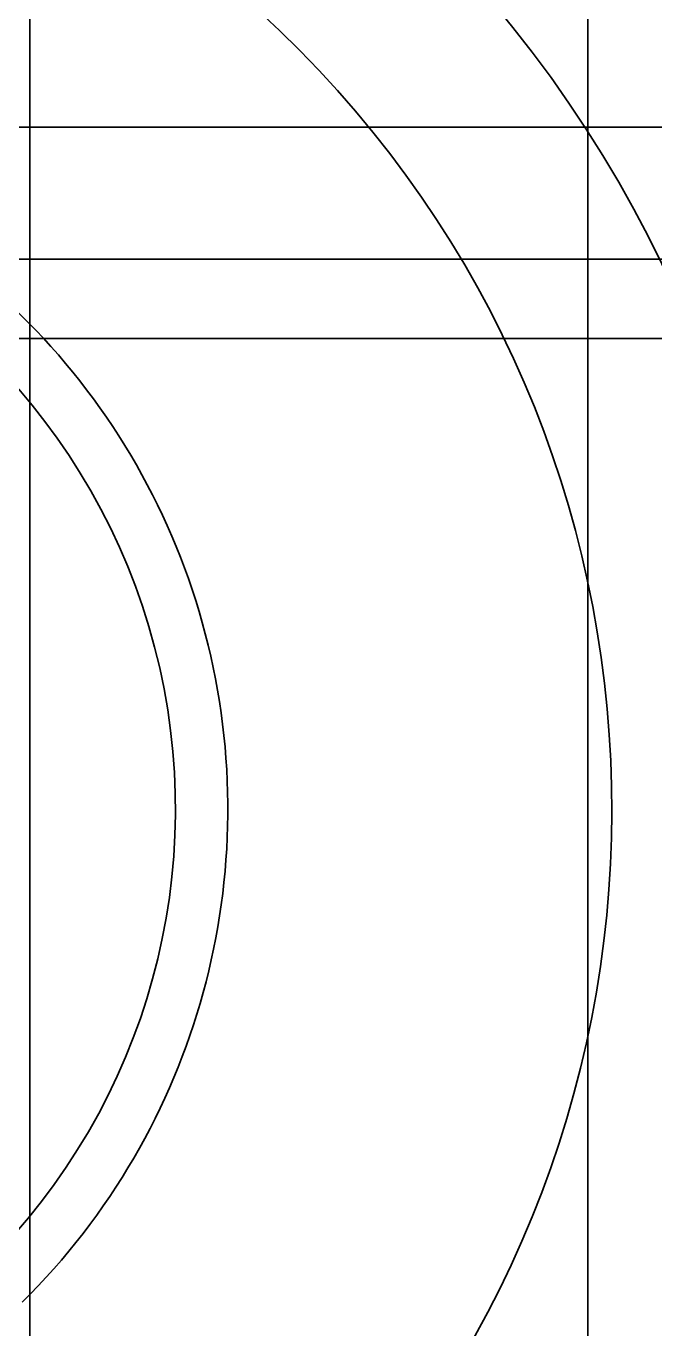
# Model space of a CAD drawing. Header units: millimetres. Extents: x -178 to 3694, y -325 to 1836.
# Drawn here: x 1386.95 to 1397.76, y 481.08 to 503.44 of the extents above; entities that cross this region are included whole.
import ezdxf

# ---------------------------------------------------------------- set-up
doc = ezdxf.new("R2010")
doc.units = ezdxf.units.MM

msp = doc.modelspace()

# ---------------------------------------------------------------- linework, layer by layer
at = {"color": 7, "linetype": 'Continuous', "lineweight": 35}
for p, q in [((1387.015, 60), (1387.015, 540)), ((1387.015, 60), (1387.015, 540)), ((1396.601, 538.062), (1396.601, 337)), ((1396.601, 538.062), (1396.601, 337)), ((1338.515, 501.711), (1418.515, 501.711)), ((1338.515, 499.441), (1418.515, 499.441)), ((1338.515, 498.08), (1418.515, 498.08)), ((1338.515, 498.08), (1418.515, 498.08))]:
    msp.add_line(p, q, dxfattribs=at)
for radius, start, end in [(24.5, 314.6585, 134.6585), (24.5, 314.6585, 134.6585), (21.5, 314.6585, 134.2993), (18.5, 314.9113, 134.6585), (24.5, 134.6585, 314.6585), (24.5, 134.6585, 314.6585), (21.5, 134.6585, 314.2993), (18.5, 134.9113, 314.6585), (11.9, 314.6585, 134.6585), (11, 314.6585, 134.6585), (11, 314.6585, 134.6585)]:
    msp.add_arc((1378.515, 490), radius, start, end, dxfattribs=at)

doc.saveas('drawing.dxf')
